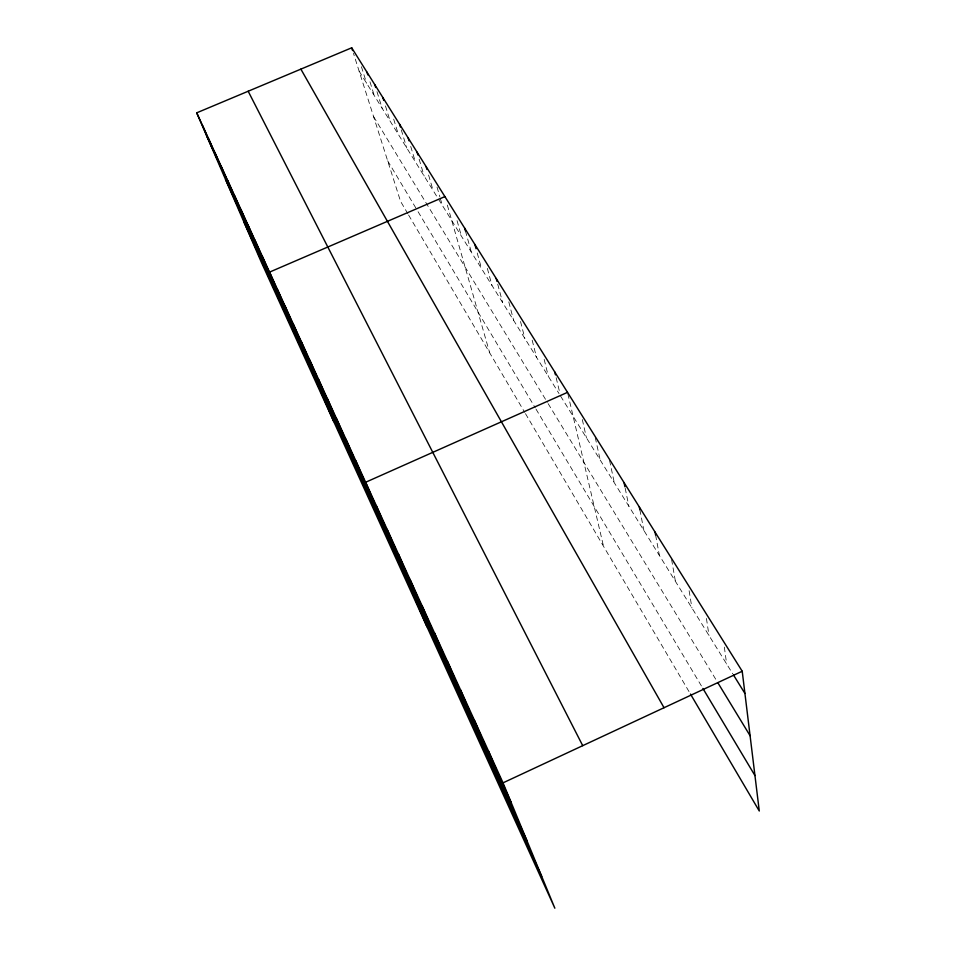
<?xml version="1.0" encoding="UTF-8"?>
<svg xmlns="http://www.w3.org/2000/svg" width="956" height="956" viewBox="0 0 956 956"><rect width="100%" height="100%" fill="white"/><g stroke="black" fill="none" stroke-linecap="round" stroke-linejoin="round"><path stroke-width="0.72" stroke-dasharray="4.78 3.58" d="M359.121 71.138L437.74 197.952M438.505 199.195L559.045 393.621M560.575 396.083L732.75 673.825M373.605 116.632L547.394 402.416M548.147 403.659L717.084 681.461M387.67 160.823L416.649 209.352M418.083 211.73L535.252 407.842M536.005 409.108L702.17 687.209M407.865 213.762L400.564 201.358L353.445 53.297M408.606 215.028L524.713 412.359M525.465 413.637L689.742 692.837M361.416 66.717L366.638 83.256M369.972 81.81L374.31 95.636M376.975 91.645L382.149 108.279M385.459 105.925L390.168 121.221M393.681 119.118L398.377 134.449M401.257 129.813L406.766 147.989M410.721 146.423L415.346 161.839M419.134 159.15L424.129 176.012M428.587 175.044L433.128 190.519M437.023 187.053L439.891 196.924M440.298 198.334L442.341 205.385M447.324 205.074L489.699 352.848M457.052 220.645L461.449 236.204M465.429 230.946L471.368 252.193M477.235 252.993L481.525 268.588M487.345 268.373L491.958 285.402M497.729 284.195L502.653 302.658M508.795 301.905L513.623 320.356M520.518 321.503L524.892 338.532M532.181 340.181L536.459 357.197M544.167 359.372L548.35 376.377M556.153 377.704L559.893 393.263M567.852 393.764L603.523 546.306M582.3 419.541L586.458 437.836M595.241 437.513L600.165 459.967M609.57 460.398L614.302 482.768M625.188 488.181L628.869 506.262M639.863 509.751L643.89 530.496M655.613 535.061L659.401 555.496M671.614 559.571L675.402 581.308M689.121 590.724L691.929 607.968M706.436 618.448L709.005 635.513M724.349 647.116L726.656 664.002"/><path stroke-width="1.43" d="M503.035 782.845L742.215 671.243L351.7 47.8L196.721 112.832L260.964 261.37L554.85 908.2L503.035 782.845L196.721 112.832M567.517 392.354L365.622 482.266L426.962 626.706M444.899 196.589L269.544 272.113L333.764 421.608M733.515 675.044L744.927 693.458M717.848 682.727L750.09 735.738M702.899 688.44L754.941 775.555M690.471 694.068L759.279 811.011L742.215 671.243M300.865 69.131L664.026 707.715M248.178 91.238L582.718 745.668M206.496 135.429L511.281 802.801M225.532 179.441L526.971 840.742M244.019 222.186L541.729 876.437M234.101 194.594L243.971 217.478M227.504 180.17L237.363 203.019M221.075 166.081L230.91 188.882M214.777 152.315L224.6 175.067M208.623 138.859L218.434 161.564M202.612 125.702L212.399 148.347M284.996 305.908L294.854 328.9M277.168 288.796L287.039 311.799M262.099 255.838L271.982 278.829M254.846 239.968L264.728 262.936M247.759 224.481L257.642 247.425M240.852 209.352L250.723 232.272M318.396 378.982L328.183 401.89M309.708 359.982L319.531 382.926M301.26 341.483L311.094 364.451M293.014 323.463L302.873 346.454M355.632 460.434L365.264 483.067M345.929 439.21L355.608 461.927M336.5 418.573L346.215 441.373M327.322 398.509L337.086 421.369M387.132 529.337L396.573 551.624M376.21 505.449L385.722 527.867M410.016 579.396L419.278 601.348M398.401 553.966L407.746 576.11M434.406 632.741L443.453 654.274M422.014 605.638L431.18 627.399M460.457 689.718L469.229 710.726M447.217 660.763L456.132 682.046M474.164 719.689L482.78 740.386M488.337 750.711L496.785 771.062M351.7 47.8L352.573 50.548M366.937 72.142L367.809 74.903M374.824 84.726L375.684 87.486M382.878 97.584L383.738 100.368M399.572 124.22L400.409 127.017M408.2 138.011L409.049 140.819M417.055 152.135L417.88 154.944M426.113 166.595L426.938 169.415M464.64 228.114L465.429 230.946M474.893 244.485L476.064 248.739M496.224 278.519L496.977 281.363M554.803 372.039L555.472 374.872M624.065 482.613L624.913 486.783M639.325 506.979L639.863 509.751M655.075 532.134L655.613 535.061"/></g></svg>
